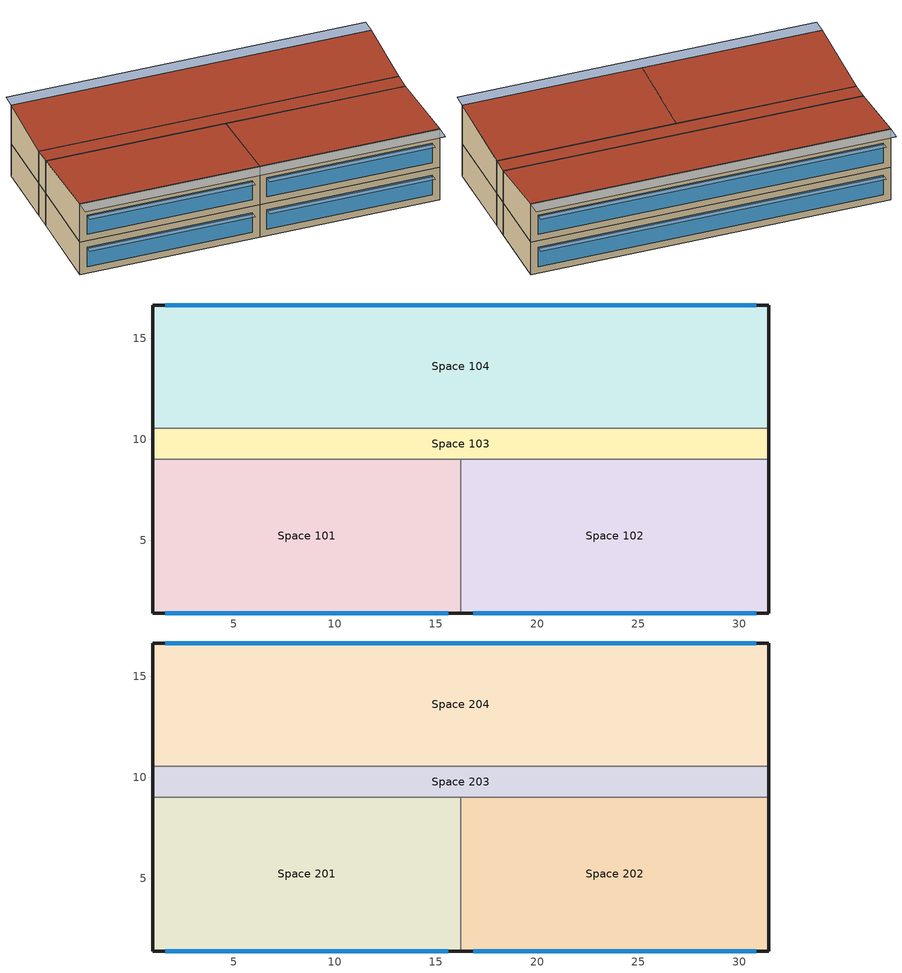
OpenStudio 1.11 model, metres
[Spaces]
Space 101
 floor ground: 16.22,9.02 16.22,1.4 0.98,1.4 0.98,9.02 z0
 wall outside: 0.98,9.02 0.98,1.4 16.22,1.4 z0:3.05
 wall to Space 103: 16.22,9.02 0.98,9.02 z0:3.05
 wall to Space 102: 16.22,1.4 16.22,9.02 z0:3.05
 window: 1.59,1.4 15.62,1.4 z0.61:2.44
Space 102
 floor ground: 31.46,9.02 31.46,1.4 16.22,1.4 16.22,9.02 z0
 wall outside: 16.22,1.4 31.46,1.4 31.46,9.02 z0:3.05
 wall to Space 103: 31.46,9.02 16.22,9.02 z0:3.05
 window: 16.83,1.4 30.86,1.4 z0.61:2.44
Space 103
 floor ground: 31.46,10.55 31.46,9.02 0.98,9.02 0.98,10.55 z0
 wall outside: 0.98,10.55 0.98,9.02 / 31.46,9.02 31.46,10.55 z0:3.05
 wall to Space 104: 31.46,10.55 0.98,10.55 z0:3.05
Space 104
 floor ground: 31.46,16.64 31.46,10.55 0.98,10.55 0.98,16.64 z0
 wall outside: 31.46,10.55 31.46,16.64 0.98,16.64 0.98,10.55 z0:3.05
 window: 30.86,16.64 1.59,16.64 z0.61:2.44
Space 201
 floor to Space 101: 16.22,9.02 16.22,1.4 0.98,1.4 0.98,9.02 z3.05
 wall outside: 0.98,1.4 16.22,1.4 z3.05:6.71; 0.98,1.4,6.71 0.98,9.02,6.1 0.98,9.02,3.05 0.98,1.4,3.05
 wall to Space 203: 16.22,9.02 0.98,9.02 z3.05:6.1
 wall to Space 202: 16.22,1.4,6.71 16.22,1.4,3.05 16.22,9.02,3.05 16.22,9.02,6.1
 window: 1.59,1.4 15.62,1.4 z3.66:5.49
 roof outside: 16.22,1.4,6.71 16.22,9.02,6.1 0.98,9.02,6.1 0.98,1.4,6.71
Space 202
 floor to Space 102: 31.46,9.02 31.46,1.4 16.22,1.4 16.22,9.02 z3.05
 wall outside: 16.22,1.4 31.46,1.4 z3.05:6.71; 31.46,1.4,6.71 31.46,1.4,3.05 31.46,9.02,3.05 31.46,9.02,6.1
 wall to Space 203: 31.46,9.02 16.22,9.02 z3.05:6.1
 window: 16.83,1.4 30.86,1.4 z3.66:5.49
 roof outside: 31.46,1.4,6.71 31.46,9.02,6.1 16.22,9.02,6.1 16.22,1.4,6.71
Space 203
 floor to Space 103: 31.46,10.55 31.46,9.02 0.98,9.02 0.98,10.55 z3.05
 wall outside: 0.98,10.55 0.98,9.02 / 31.46,9.02 31.46,10.55 z3.05:6.1
 wall to Space 204: 31.46,10.55 0.98,10.55 z3.05:6.1
 roof outside: 31.46,9.02 31.46,10.55 0.98,10.55 0.98,9.02 z6.1
Space 204
 floor to Space 104: 31.46,16.64 31.46,10.55 0.98,10.55 0.98,16.64 z3.05
 wall outside: 31.46,16.64 0.98,16.64 z3.05:6.71; 31.46,16.64,6.71 31.46,10.55,6.1 31.46,10.55,3.05 31.46,16.64,3.05; 0.98,16.64,6.71 0.98,16.64,3.05 0.98,10.55,3.05 0.98,10.55,6.1
 window: 30.86,16.64 1.59,16.64 z3.66:5.49
 roof outside: 31.46,10.55,6.1 31.46,16.64,6.71 0.98,16.64,6.71 0.98,10.55,6.1
shading: 30.86,0.79 30.86,1.4 16.83,1.4 16.83,0.79 z5.49; 15.62,0.79 15.62,1.4 1.59,1.4 1.59,0.79 z5.49; 30.86,0.79 30.86,1.4 16.83,1.4 16.83,0.79 z2.44; 15.62,0.79 15.62,1.4 1.59,1.4 1.59,0.79 z2.44; 30.86,16.64 30.86,17.25 1.59,17.25 1.59,16.64 z5.49; 30.86,16.64 30.86,17.25 1.59,17.25 1.59,16.64 z2.44; 31.46,16.64 31.46,17.86 0.98,17.86 0.98,16.64 z6.71; 31.46,0.18 31.46,1.4 0.98,1.4 0.98,0.18 z6.71
[Building]
Building 1: Space Type=189.1-2009 - Office - OpenOffice - CZ4-8; Default Construction Set=189.1-2009 - CZ5 - Office
[Site]
ROME: Latitude {deg}=41.8; Longitude {deg}=12.23; Time Zone {hr}=1; Elevation {m}=3
[ClimateZones]
Climate Zone Institution Name 1=ASHRAE; Climate Zone Document Name 1=ANSI/ASHRAE Standard 169; Climate Zone Document Year 1=2006; Climate Zone Value 1=4A; Climate Zone Institution Name 2=CEC; Climate Zone Document Name 2=California Climate Zone Descriptions; Climate Zone Document Year 2=1995; Climate Zone Value 2=4
[SizingPeriod:DesignDay] Barometric Pressure {Pa}=101289; Sky Clearness=0; Rain Indicator=0; Snow Indicator=0; Day of Month=21; Daylight Saving Time Indicator=0; Dry-Bulb Temperature Range Modifier Type=DefaultMultipliers
Name | Maximum Dry-Bulb Temperature {C} | Daily Dry-Bulb Temperature Range {deltaC} | Humidity Indicating Conditions at Maximum Dry-Bulb | Wind Speed {m/s} | Wind Direction {deg} | Month | Day Type | Humidity Indicating Type | Solar Model Indicator | ASHRAE Taub | ASHRAE Taud
ROME Ann Hum_n 99.6% Condns DP=>MCDB | 3.6 | 0 | -8 | 3.3 | 70 | 1 | WinterDesignDay | Dewpoint | ASHRAEClearSky
ROME Ann Htg Wind 99.6% Condns WS=>MCDB | 10.5 | 0 | 10.5 | 13.8 | 70 | 1 | WinterDesignDay | Wetbulb | ASHRAEClearSky
ROME Ann Clg .4% Condns WB=>MDB | 28.5 | 9.5 | 25.9 | 5 | 170 | 8 | SummerDesignDay | Wetbulb | ASHRAETau | 0.481 | 1.959
ROME Ann Clg .4% Condns DB=>MWB | 31 | 9.5 | 22.8 | 5 | 170 | 8 | SummerDesignDay | Wetbulb | ASHRAETau | 0.481 | 1.959
ROME Ann Clg .4% Condns Enth=>MDB | 28.7 | 9.5 | 79900 | 5 | 170 | 8 | SummerDesignDay | Enthalpy | ASHRAETau | 0.481 | 1.959
ROME Ann Clg .4% Condns DP=>MDB | 27.6 | 9.5 | 25.1 | 5 | 170 | 8 | SummerDesignDay | Dewpoint | ASHRAETau | 0.481 | 1.959
ROME Ann Htg 99.6% Condns DB | -0.8 | 0 | -0.8 | 3.3 | 70 | 1 | WinterDesignDay | Wetbulb | ASHRAEClearSky
[DefaultConstructionSet] Interior Partition Construction=Interior Partition
Name | Default Exterior Surface Constructions | Default Interior Surface Constructions | Default Ground Contact Surface Constructions | Default Exterior SubSurface Constructions | Default Interior SubSurface Constructions
189.1-2009 - CZ1 - Office | Default Surface Constructions 1 | Default Surface Constructions 2 | Default Surface Constructions 3 | Default Sub Surface Constructions 1 | Default Sub Surface Constructions 2
189.1-2009 - CZ5 - Office | Default Surface Constructions 13 | Default Surface Constructions 14 | Default Surface Constructions 15 | Default Sub Surface Constructions 9 | Default Sub Surface Constructions 10
[DefaultSurfaceConstructions]
Name | Floor Construction | Wall Construction | Roof Ceiling Construction
Default Surface Constructions 1 | ExtSlabCarpet 4in ClimateZone 1-8 | 189.1-2009 Res 5B Ext Wall Metal Building | ASHRAE 189.1-2009 ExtRoof IEAD ClimateZone 1
Default Surface Constructions 2; Default Surface Constructions 14 | Interior Floor | Interior Wall | Interior Ceiling
Default Surface Constructions 3; Default Surface Constructions 15 | ExtSlabCarpet 4in ClimateZone 1-8 | ExtSlabCarpet 4in ClimateZone 1-8 | ExtSlabCarpet 4in ClimateZone 1-8
Default Surface Constructions 13 | ExtSlabCarpet 4in ClimateZone 1-8 | 189.1-2011 Nonres 7 Ext Wall Mass 8in Solid Concrete with Steel frame | ASHRAE 189.1-2009 ExtRoof IEAD ClimateZone 2-5
[Construction]
ExtSlabCarpet 4in ClimateZone 1-8: MAT-CC05 4 HW CONCRETE, CP02 CARPET PAD
ASHRAE 189.1-2009 ExtRoof IEAD ClimateZone 1: Roof Membrane, Roof Insulation [18], Metal Decking
Interior Floor: F16 Acoustic tile, F05 Ceiling air space resistance, M11 100mm lightweight concrete
Interior Wall: G01a 19mm gypsum board, F04 Wall air space resistance, G01a 19mm gypsum board
Interior Ceiling: M11 100mm lightweight concrete, F05 Ceiling air space resistance, F16 Acoustic tile
ASHRAE 189.1-2009 ExtWindow ClimateZone 1: Theoretical Glass [167]
Exterior Door: F08 Metal surface, I01 25mm insulation board
Interior Window: Clear 3mm
Interior Door; Interior Partition: G05 25mm wood
ASHRAE 189.1-2009 ExtRoof IEAD ClimateZone 2-5: Roof Membrane, Roof Insulation [21], Metal Decking
ASHRAE 189.1-2009 ExtWindow ClimateZone 4-5: Theoretical Glass [207]
189.1-2011 Nonres 7 Ext Wall Mass 8in Solid Concrete with Steel frame: 200mm Normalweight concrete wall, Frame With Cavity Insulation, G01 13mm gypsum board
189.1-2009 Res 5B Ext Wall Metal Building: Metal Siding, Wall Insulation [38], 1/2IN Gypsum 2
[Material]
Name | Roughness | Thickness {m} | Conductivity {W/m-K} | Density {kg/m3} | Specific Heat {J/kg-K} | Thermal Absorptance | Solar Absorptance | Visible Absorptance
MAT-CC05 4 HW CONCRETE | Rough | 0.1016 | 1.311 | 2240 | 836.8 | 0.9 | 0.85 | 0.85
Roof Membrane | VeryRough | 0.0095 | 0.16 | 1121.29 | 1460 | 0.9 | 0.7 | 0.7
Roof Insulation [18] | MediumRough | 0.1693 | 0.049 | 265 | 836.8 | 0.9 | 0.7 | 0.7
Metal Decking | MediumSmooth | 0.0015 | 45.006 | 7680 | 418.4 | 0.9 | 0.6 | 0.6
F16 Acoustic tile | MediumSmooth | 0.0191 | 0.06 | 368 | 590 | 0.9 | 0.3 | 0.3
M11 100mm lightweight concrete | MediumRough | 0.1016 | 0.53 | 1280 | 840 | 0.9 | 0.5 | 0.5
G01a 19mm gypsum board | MediumSmooth | 0.019 | 0.16 | 800 | 1090 | 0.9 | 0.4 | 0.4
F08 Metal surface | Smooth | 0.0008 | 45.28 | 7824 | 500 | 0.9 | 0.7 | 0.7
I01 25mm insulation board | MediumRough | 0.0254 | 0.03 | 43 | 1210 | 0.9 | 0.6 | 0.6
G05 25mm wood | MediumSmooth | 0.0254 | 0.15 | 608 | 1630 | 0.9 | 0.5 | 0.5
Roof Insulation [21] | MediumRough | 0.2105 | 0.049 | 265 | 836.8 | 0.9 | 0.7 | 0.7
G01 13mm gypsum board | Smooth | 0.0127 | 0.16 | 800 | 1090 | 0.9 | 0.7 | 0.5
200mm Normalweight concrete wall | MediumRough | 0.2032 | 2.31 | 2322 | 832
Metal Siding | Smooth | 0.0015 | 44.96 | 7688.86 | 410 | 0.9 | 0.2 | 0.2
1/2IN Gypsum 2 | Smooth | 0.01271 | 0.16 | 784.9 | 830 | 0.9 | 0.92 | 0.92
Wall Insulation [38] | MediumRough | 0.139618 | 0.045 | 265 | 836.8 | 0.9 | 0.7 | 0.7
[Material:NoMass] Thermal Absorptance=0.9
Name | Roughness | Thermal Resistance {m2-K/W} | Solar Absorptance | Visible Absorptance
CP02 CARPET PAD | Smooth | 0.1 | 0.8 | 0.8
Frame With Cavity Insulation | MediumSmooth | 2.61814 | 0.7 | 0.7
[Material:AirGap]
Name | Thermal Resistance {m2-K/W}
F05 Ceiling air space resistance | 0.18
F04 Wall air space resistance | 0.15
[DefaultSubSurfaceConstructions]
Name | Fixed Window Construction | Operable Window Construction | Door Construction | Tubular Daylight Dome Construction | Tubular Daylight Diffuser Construction
Default Sub Surface Constructions 1 | ASHRAE 189.1-2009 ExtWindow ClimateZone 1 | ASHRAE 189.1-2009 ExtWindow ClimateZone 1 | Exterior Door | Interior Window | Interior Window
Default Sub Surface Constructions 2; Default Sub Surface Constructions 10 | Interior Window | Interior Window | Interior Door
Default Sub Surface Constructions 9 | ASHRAE 189.1-2009 ExtWindow ClimateZone 4-5 | ASHRAE 189.1-2009 ExtWindow ClimateZone 4-5 | Exterior Door | Interior Window | Interior Window
[WindowMaterial:Glazing] Optical Data Type=SpectralAverage; Thickness {m}=0.003; Back Side Solar Reflectance at Normal Incidence=0; Back Side Visible Reflectance at Normal Incidence=0; Infrared Transmittance at Normal Incidence=0; Dirt Correction Factor for Solar and Visible Transmittance=1; Solar Diffusing=No
Name | Solar Transmittance at Normal Incidence | Front Side Solar Reflectance at Normal Incidence | Visible Transmittance at Normal Incidence | Front Side Visible Reflectance at Normal Incidence | Front Side Infrared Hemispherical Emissivity | Back Side Infrared Hemispherical Emissivity | Conductivity {W/m-K}
Theoretical Glass [167] | 0.2374 | 0.7126 | 0.2512 | 0.6988 | 0.985 | 0.985 | 2.1073
Clear 3mm | 0.837 | 0.075 | 0.898 | 0.081 | 0.84 | 0.84 | 0.9
Theoretical Glass [207] | 0.3311 | 0.6189 | 0.44 | 0.51 | 0.9 | 0.9 | 0.0133
[SpaceType] Standards Building Type=Office
Name | Default Schedule Set | Design Specification Outdoor Air Object | Standards Space Type
189.1-2009 - Office - ClosedOffice - CZ1-3 | 189.1-2009 - Office - ClosedOffice - CZ1-3 Schedule Set | 189.1-2009 - Office - ClosedOffice - CZ1-3 Ventilation | ClosedOffice
189.1-2009 - Office - Conference - CZ1-3 | 189.1-2009 - Office - Conference - CZ1-3 Schedule Set | 189.1-2009 - Office - Conference - CZ1-3 Ventilation | Conference
189.1-2009 - Office - Corridor - CZ1-3 | 189.1-2009 - Office - Corridor - CZ1-3 Schedule Set | 189.1-2009 - Office - Corridor - CZ1-3 Ventilation | Corridor
189.1-2009 - Office - OpenOffice - CZ1-3 | 189.1-2009 - Office - OpenOffice - CZ1-3 Schedule Set | 189.1-2009 - Office - OpenOffice - CZ1-3 Ventilation | OpenOffice
189.1-2009 - Office - OpenOffice - CZ4-8 | 189.1-2009 - Office - OpenOffice - CZ4-8 Schedule Set | 189.1-2009 - Office - OpenOffice - CZ4-8 Ventilation | OpenOffice
[DefaultScheduleSet] People Activity Level Schedule=Office Activity; Lighting Schedule=Office Bldg Light; Electric Equipment Schedule=Office Bldg Equip; Infiltration Schedule=Office Infil Quarter On
Name | Number of People Schedule
189.1-2009 - Office - ClosedOffice - CZ1-3 Schedule Set; 189.1-2009 - Office - Corridor - CZ1-3 Schedule Set; 189.1-2009 - Office - OpenOffice - CZ1-3 Schedule Set; 189.1-2009 - Office - OpenOffice - CZ4-8 Schedule Set | Office Work Occ
189.1-2009 - Office - Conference - CZ1-3 Schedule Set | Office Misc Occ
[Lights:Definition] Design Level Calculation Method=Watts/Area
Name | Watts per Space Floor Area {W/m2}
189.1-2009 - Office - ClosedOffice - CZ1-3 Lights Definition; 189.1-2009 - Office - OpenOffice - CZ1-3 Lights Definition; 189.1-2009 - Office - OpenOffice - CZ4-8 Lights Definition | 10.6563
189.1-2009 - Office - Conference - CZ1-3 Lights Definition | 12.5938
189.1-2009 - Office - Corridor - CZ1-3 Lights Definition | 4.84376
[Lights]
Name | Lights Definition | Space or SpaceType
189.1-2009 - Office - ClosedOffice - CZ1-3 Lights | 189.1-2009 - Office - ClosedOffice - CZ1-3 Lights Definition | 189.1-2009 - Office - ClosedOffice - CZ1-3
189.1-2009 - Office - Conference - CZ1-3 Lights | 189.1-2009 - Office - Conference - CZ1-3 Lights Definition | 189.1-2009 - Office - Conference - CZ1-3
189.1-2009 - Office - Corridor - CZ1-3 Lights | 189.1-2009 - Office - Corridor - CZ1-3 Lights Definition | 189.1-2009 - Office - Corridor - CZ1-3
189.1-2009 - Office - OpenOffice - CZ1-3 Lights | 189.1-2009 - Office - OpenOffice - CZ1-3 Lights Definition | 189.1-2009 - Office - OpenOffice - CZ1-3
189.1-2009 - Office - OpenOffice - CZ4-8 Lights | 189.1-2009 - Office - OpenOffice - CZ4-8 Lights Definition | 189.1-2009 - Office - OpenOffice - CZ4-8
[DesignSpecification:OutdoorAir] Outdoor Air Method=Sum
Name | Outdoor Air Flow per Person {m3/s-person} | Outdoor Air Flow per Floor Area {m3/s-m2}
189.1-2009 - Office - ClosedOffice - CZ1-3 Ventilation; 189.1-2009 - Office - Conference - CZ1-3 Ventilation; 189.1-2009 - Office - OpenOffice - CZ1-3 Ventilation; 189.1-2009 - Office - OpenOffice - CZ4-8 Ventilation | 0.00943895
189.1-2009 - Office - Corridor - CZ1-3 Ventilation |  | 0.000254
[People:Definition] Number of People Calculation Method=People/Area; Fraction Radiant=0.3
Name | People per Space Floor Area {person/m2}
189.1-2009 - Office - ClosedOffice - CZ1-3 People Definition | 0.0511286
189.1-2009 - Office - Conference - CZ1-3 People Definition | 0.538196
189.1-2009 - Office - Corridor - CZ1-3 People Definition | 0.0107639
189.1-2009 - Office - OpenOffice - CZ1-3 People Definition; 189.1-2009 - Office - OpenOffice - CZ4-8 People Definition | 0.0565105
[People]
Name | People Definition | Space or SpaceType
189.1-2009 - Office - ClosedOffice - CZ1-3 People | 189.1-2009 - Office - ClosedOffice - CZ1-3 People Definition | 189.1-2009 - Office - ClosedOffice - CZ1-3
189.1-2009 - Office - Conference - CZ1-3 People | 189.1-2009 - Office - Conference - CZ1-3 People Definition | 189.1-2009 - Office - Conference - CZ1-3
189.1-2009 - Office - Corridor - CZ1-3 People | 189.1-2009 - Office - Corridor - CZ1-3 People Definition | 189.1-2009 - Office - Corridor - CZ1-3
189.1-2009 - Office - OpenOffice - CZ1-3 People | 189.1-2009 - Office - OpenOffice - CZ1-3 People Definition | 189.1-2009 - Office - OpenOffice - CZ1-3
189.1-2009 - Office - OpenOffice - CZ4-8 People | 189.1-2009 - Office - OpenOffice - CZ4-8 People Definition | 189.1-2009 - Office - OpenOffice - CZ4-8
[SpaceInfiltration:DesignFlowRate] Design Flow Rate Calculation Method=Flow/ExteriorArea
Name | Space or SpaceType | Flow per Exterior Surface Area {m3/s-m2}
189.1-2009 - Office - ClosedOffice - CZ1-3 Infiltration | 189.1-2009 - Office - ClosedOffice - CZ1-3 | 0.00030226
189.1-2009 - Office - Conference - CZ1-3 Infiltration | 189.1-2009 - Office - Conference - CZ1-3 | 0.00030226
189.1-2009 - Office - Corridor - CZ1-3 Infiltration | 189.1-2009 - Office - Corridor - CZ1-3 | 0.00030226
189.1-2009 - Office - OpenOffice - CZ1-3 Infiltration | 189.1-2009 - Office - OpenOffice - CZ1-3 | 0.00030226
189.1-2009 - Office - OpenOffice - CZ4-8 Infiltration | 189.1-2009 - Office - OpenOffice - CZ4-8 | 0.000226568
[ElectricEquipment:Definition] Design Level Calculation Method=Watts/Area
Name | Watts per Space Floor Area {W/m2}
189.1-2009 - Office - ClosedOffice - CZ1-3 Electric Equipment Definition | 6.8889
189.1-2009 - Office - Conference - CZ1-3 Electric Equipment Definition | 3.98265
189.1-2009 - Office - Corridor - CZ1-3 Electric Equipment Definition | 1.72223
189.1-2009 - Office - OpenOffice - CZ1-3 Electric Equipment Definition; 189.1-2009 - Office - OpenOffice - CZ4-8 Electric Equipment Definition | 7.64238
[ElectricEquipment]
Name | Electric Equipment Definition | Space or SpaceType
189.1-2009 - Office - ClosedOffice - CZ1-3 Electric Equipment | 189.1-2009 - Office - ClosedOffice - CZ1-3 Electric Equipment Definition | 189.1-2009 - Office - ClosedOffice - CZ1-3
189.1-2009 - Office - Conference - CZ1-3 Electric Equipment | 189.1-2009 - Office - Conference - CZ1-3 Electric Equipment Definition | 189.1-2009 - Office - Conference - CZ1-3
189.1-2009 - Office - Corridor - CZ1-3 Electric Equipment | 189.1-2009 - Office - Corridor - CZ1-3 Electric Equipment Definition | 189.1-2009 - Office - Corridor - CZ1-3
189.1-2009 - Office - OpenOffice - CZ1-3 Electric Equipment | 189.1-2009 - Office - OpenOffice - CZ1-3 Electric Equipment Definition | 189.1-2009 - Office - OpenOffice - CZ1-3
189.1-2009 - Office - OpenOffice - CZ4-8 Electric Equipment | 189.1-2009 - Office - OpenOffice - CZ4-8 Electric Equipment Definition | 189.1-2009 - Office - OpenOffice - CZ4-8
[ThermostatSetpoint:DualSetpoint] Heating Setpoint Temperature Schedule=Medium Office HtgSetp; Cooling Setpoint Temperature Schedule=Medium Office ClgSetp
Thermal Zone 1 Thermostat; Thermal Zone 2 Thermostat; Thermal Zone 3 Thermostat; Thermal Zone 4 Thermostat; Thermal Zone 5 Thermostat; Thermal Zone 6 Thermostat; Thermal Zone 7 Thermostat; Thermal Zone 8 Thermostat
[BuildingStory]
Name | Nominal Z Coordinate {m} | Nominal Floor to Floor Height {m}
Building Story 1 | 0 | 3.048
Building Story 2 | 3.048 | 3.048
Story 1 | 0 | 3.8
[Space] Default Construction Set=189.1-2009 - CZ1 - Office
Name | Space Type | Building Story | Thermal Zone
Space 101 | 189.1-2009 - Office - ClosedOffice - CZ1-3 | Building Story 1 | Thermal Zone 7
Space 102 | 189.1-2009 - Office - Conference - CZ1-3 | Building Story 1 | Thermal Zone 8
Space 103 | 189.1-2009 - Office - Corridor - CZ1-3 | Building Story 1 | Thermal Zone 6
Space 104 | 189.1-2009 - Office - OpenOffice - CZ1-3 | Building Story 1 | Thermal Zone 5
Space 201 | 189.1-2009 - Office - Conference - CZ1-3 | Building Story 2 | Thermal Zone 1
Space 202 | 189.1-2009 - Office - Conference - CZ1-3 | Building Story 2 | Thermal Zone 2
Space 203 | 189.1-2009 - Office - Corridor - CZ1-3 | Building Story 2 | Thermal Zone 3
Space 204 | 189.1-2009 - Office - OpenOffice - CZ1-3 | Building Story 2 | Thermal Zone 4
[ThermalZone] Use Ideal Air Loads=Yes
Name | Thermostat
Thermal Zone 1 | Thermal Zone 1 Thermostat
Thermal Zone 2 | Thermal Zone 2 Thermostat
Thermal Zone 3 | Thermal Zone 3 Thermostat
Thermal Zone 4 | Thermal Zone 4 Thermostat
Thermal Zone 5 | Thermal Zone 5 Thermostat
Thermal Zone 6 | Thermal Zone 6 Thermostat
Thermal Zone 7 | Thermal Zone 7 Thermostat
Thermal Zone 8 | Thermal Zone 8 Thermostat
[Sizing:Zone] Zone Cooling Design Supply Air Temperature Input Method=SupplyAirTemperature; Zone Cooling Design Supply Air Temperature {C}=14; Zone Cooling Design Supply Air Temperature Difference {deltaC}=11.11; Zone Heating Design Supply Air Temperature Input Method=SupplyAirTemperature; Zone Heating Design Supply Air Temperature {C}=40; Zone Heating Design Supply Air Temperature Difference {deltaC}=11.11; Zone Cooling Design Supply Air Humidity Ratio {kg-H2O/kg-air}=0.0085; Zone Heating Design Supply Air Humidity Ratio {kg-H2O/kg-air}=0.008; Cooling Design Air Flow Method=DesignDay; Heating Design Air Flow Method=DesignDay; Account for Dedicated Outdoor Air System=No; Dedicated Outdoor Air System Control Strategy=NeutralSupplyAir; Dedicated Outdoor Air Low Setpoint Temperature for Design {C}=autosize; Dedicated Outdoor Air High Setpoint Temperature for Design {C}=autosize
Thermal Zone 1; Thermal Zone 2; Thermal Zone 3; Thermal Zone 4; Thermal Zone 5; Thermal Zone 6; Thermal Zone 7; Thermal Zone 8
[Schedule:Ruleset]
Name | Default Day Schedule | Summer Design Day Schedule | Winter Design Day Schedule
Office Bldg Light | Office Bldg Light Default Schedule | Office Bldg Light Summer Design Day | Office Bldg Light Winter Design Day
Office Misc Occ | Office Bldg Occ Default Schedule 1 | Office Bldg Occ Summer Design Day 1 | Office Bldg Occ Winter Design Day 1
Office Activity | Office Activity Default Schedule | Office Activity Summer Design Day | Office Activity Winter Design Day
Office Infil Quarter On | Office Infil Quarter On Default Schedule | Office Infil Quarter On Summer Design Day | Office Infil Quarter On Winter Design Day
Office Bldg Equip | Office Bldg Equip Default Schedule | Office Bldg Equip Summer Design Day | Office Bldg Equip Winter Design Day
Medium Office HtgSetp | Medium Office HtgSetp Default Schedule | Medium Office HtgSetp Summer Design Day | Medium Office HtgSetp Winter Design Day
Medium Office ClgSetp | Medium Office ClgSetp Default Schedule | Medium Office ClgSetp Summer Design Day | Medium Office ClgSetp Winter Design Day
Office Work Occ | Office Bldg Occ Default Schedule | Office Bldg Occ Summer Design Day | Office Bldg Occ Winter Design Day
[Schedule:Day]
Office Bldg Light Default Schedule: 5, 0, 0.05, 7, 0, 0.1, 8, 0, 0.3, 17, 0, 0.9, 18, 0, 0.7, 20, 0, 0.5, 22, 0, 0.3, 23, 0, 0.1, 24, 0, 0.05
Office Bldg Light Summer Design Day; Office Infil Quarter On Rule 1 Day Schedule; Office Bldg Equip Summer Design Day: 24, 0, 1
Office Bldg Light Winter Design Day; Office Bldg Occ Winter Design Day 1; Office Bldg Occ Rule 1 Day Schedule 1; Office Bldg Equip Winter Design Day; Office Bldg Occ Winter Design Day; Office Bldg Occ Rule 1 Day Schedule: 24, 0, 0
Office Bldg Light Rule 1 Day Schedule: 24, 0, 0.05
Office Bldg Light Rule 2 Day Schedule: 6, 0, 0.05, 8, 0, 0.1, 14, 0, 0.5, 17, 0, 0.15, 24, 0, 0.05
Office Bldg Occ Default Schedule 1: 6, 0, 0, 7, 0, 0.1, 8, 0, 0.2, 20, 0, 0.4, 22, 0, 0.1, 24, 0, 0.05
Office Bldg Occ Summer Design Day 1; Office Bldg Occ Summer Design Day: 6, 0, 0, 22, 0, 1, 24, 0, 0.05
Office Bldg Occ Rule 2 Day Schedule 1: 6, 0, 0, 8, 0, 0.1, 14, 0, 0.25, 17, 0, 0.1, 24, 0, 0
Office Activity Default Schedule; Office Activity Summer Design Day; Office Activity Winter Design Day: 24, 0, 132
Office Infil Quarter On Default Schedule; Office Infil Quarter On Summer Design Day: 6, 0, 1, 22, 0, 0.25, 24, 0, 1
Office Infil Quarter On Winter Design Day; Office Infil Quarter On Rule 2 Day Schedule: 6, 0, 1, 18, 0, 0.25, 24, 0, 1
Office Bldg Equip Default Schedule: 8, 0, 0.4, 12, 0, 0.9, 13, 0, 0.8, 17, 0, 0.9, 18, 0, 0.8, 20, 0, 0.6, 22, 0, 0.5, 24, 0, 0.4
Office Bldg Equip Rule 1 Day Schedule: 24, 0, 0.3
Office Bldg Equip Rule 2 Day Schedule: 6, 0, 0.3, 8, 0, 0.4, 14, 0, 0.5, 17, 0, 0.35, 24, 0, 0.3
Medium Office HtgSetp Default Schedule: 6, 0, 15.6, 22, 0, 21, 24, 0, 15.6
Medium Office HtgSetp Summer Design Day; Medium Office HtgSetp Rule 1 Day Schedule: 24, 0, 15.6
Medium Office HtgSetp Winter Design Day: 24, 0, 21
Medium Office HtgSetp Rule 2 Day Schedule: 6, 0, 15.6, 18, 0, 21, 24, 0, 15.6
Medium Office ClgSetp Default Schedule; Medium Office ClgSetp Summer Design Day: 6, 0, 26.7, 22, 0, 24, 24, 0, 26.7
Medium Office ClgSetp Winter Design Day; Medium Office ClgSetp Rule 1 Day Schedule: 24, 0, 26.7
Medium Office ClgSetp Rule 2 Day Schedule: 6, 0, 26.7, 18, 0, 24, 24, 0, 26.7
Office Bldg Occ Default Schedule: 6, 0, 0, 7, 0, 0.1, 8, 0, 0.2, 12, 0, 0.85, 13, 0, 0.5, 17, 0, 0.85, 18, 0, 0.7, 20, 0, 0.4, 22, 0, 0.1, 24, 0, 0.05
Office Bldg Occ Rule 2 Day Schedule: 6, 0, 0, 8, 0, 0.1, 14, 0, 0.4, 17, 0, 0.1, 24, 0, 0
[Schedule:Rule] Apply Monday=No; Apply Tuesday=No; Apply Wednesday=No; Apply Thursday=No; Apply Friday=No; Date Specification Type=DateRange; Start Month=1; Start Day=1; End Month=12; End Day=31
Name | Schedule Ruleset | Rule Order | Day Schedule | Apply Sunday | Apply Saturday
Office Bldg Light Rule 1 | Office Bldg Light | 0 | Office Bldg Light Rule 1 Day Schedule | Yes | No
Office Bldg Light Rule 2 | Office Bldg Light | 1 | Office Bldg Light Rule 2 Day Schedule | No | Yes
Office Misc Occ Rule 1 | Office Misc Occ | 0 | Office Bldg Occ Rule 1 Day Schedule 1 | Yes | No
Office Misc Occ Rule 2 | Office Misc Occ | 1 | Office Bldg Occ Rule 2 Day Schedule 1 | No | Yes
Office Infil Quarter On Rule 1 | Office Infil Quarter On | 0 | Office Infil Quarter On Rule 1 Day Schedule | Yes | No
Office Infil Quarter On Rule 2 | Office Infil Quarter On | 1 | Office Infil Quarter On Rule 2 Day Schedule | No | Yes
Office Bldg Equip Rule 1 | Office Bldg Equip | 0 | Office Bldg Equip Rule 1 Day Schedule | Yes | No
Office Bldg Equip Rule 2 | Office Bldg Equip | 1 | Office Bldg Equip Rule 2 Day Schedule | No | Yes
Medium Office HtgSetp Rule 1 | Medium Office HtgSetp | 0 | Medium Office HtgSetp Rule 1 Day Schedule | Yes | No
Medium Office HtgSetp Rule 2 | Medium Office HtgSetp | 1 | Medium Office HtgSetp Rule 2 Day Schedule | No | Yes
Medium Office ClgSetp Rule 1 | Medium Office ClgSetp | 0 | Medium Office ClgSetp Rule 1 Day Schedule | Yes | No
Medium Office ClgSetp Rule 2 | Medium Office ClgSetp | 1 | Medium Office ClgSetp Rule 2 Day Schedule | No | Yes
Office Work Occ Rule 1 | Office Work Occ | 0 | Office Bldg Occ Rule 1 Day Schedule | Yes | No
Office Work Occ Rule 2 | Office Work Occ | 1 | Office Bldg Occ Rule 2 Day Schedule | No | Yes
